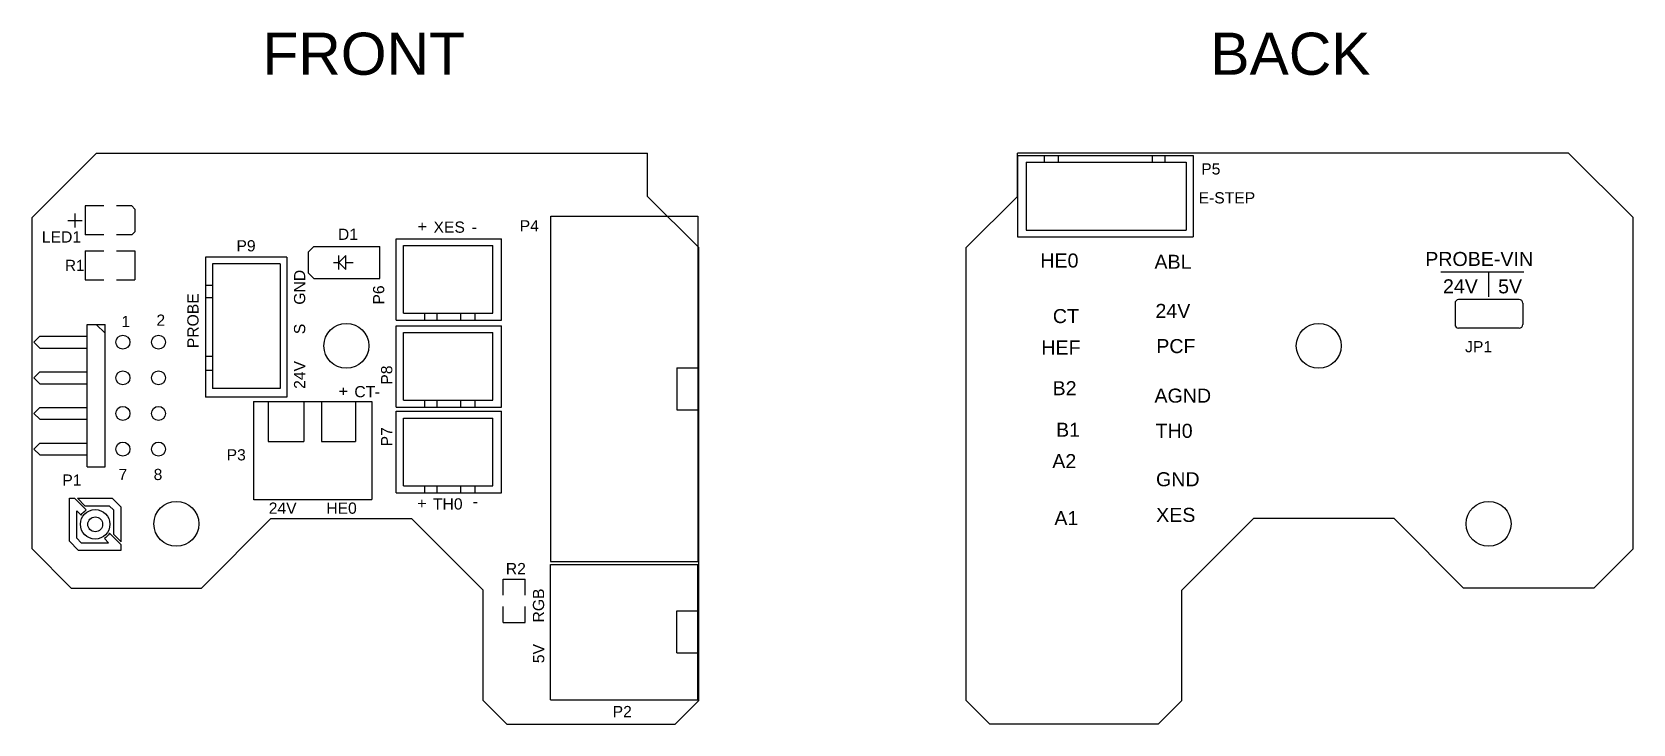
# Model space of a CAD drawing. Header units: millimetres. Extents: x 26 to 140, y 29 to 78.
import ezdxf

# ---------------------------------------------------------------- set-up
doc = ezdxf.new("R2010")
doc.units = ezdxf.units.MM
doc.styles.add('ARIAL', font='', dxfattribs={"height": 0.2})
doc.styles.add('PLAY', font='', dxfattribs={"height": 0.2})
doc.styles.get('ARIAL').set_extended_font_data('Arial')
doc.styles.get('PLAY').set_extended_font_data('Play')

msp = doc.modelspace()

# ---------------------------------------------------------------- linework, layer by layer
msp.add_line((132.2, 57.31), (127.88, 57.31))
for points in [[(26.26, 65.2), (30.84, 69.78)], [(30.84, 69.78), (70.1, 69.78)], [(70.1, 66.7), (70.1, 69.78)], [(96.46, 66.7), (96.46, 69.78)], [(135.72, 69.78), (96.46, 69.78)], [(96.47, 69.62), (96.47, 63.82)], [(96.47, 69.62), (108.97, 69.62)], [(98.36, 69.62), (98.36, 69.13)], [(99.37, 69.62), (99.37, 69.13)], [(106.06, 69.62), (106.06, 69.13)], [(106.95, 69.62), (106.95, 69.13)], [(108.97, 69.62), (108.97, 63.82)], [(140.31, 65.2), (135.72, 69.78)], [(97.09, 69.13), (97.09, 64.3)], [(97.09, 69.13), (108.47, 69.13)], [(108.47, 69.13), (108.47, 64.3)], [(70.1, 66.7), (73.76, 63.05)], [(96.46, 66.7), (92.81, 63.05)], [(26.26, 41.58), (26.26, 65.2)], [(29.32, 64.48), (29.32, 65.48)], [(31.37, 66.02), (30.05, 66.02)], [(30.05, 66.02), (30.05, 63.95)], [(33.36, 66.02), (32.27, 66.02)], [(33.59, 65.78), (33.36, 66.02)], [(33.59, 65.78), (33.59, 64.18)], [(63.2, 65.28), (63.2, 40.68)], [(63.21, 65.28), (73.7, 65.28)], [(73.7, 65.28), (73.7, 40.68)], [(140.31, 41.58), (140.31, 65.2)], [(28.82, 64.98), (29.82, 64.98)], [(31.37, 63.95), (30.05, 63.95)], [(33.37, 63.95), (32.27, 63.95)], [(33.59, 64.18), (33.37, 63.95)], [(97.09, 64.3), (108.47, 64.3)], [(30.05, 62.82), (31.37, 62.82)], [(30.05, 62.82), (30.05, 60.75)], [(32.27, 62.82), (33.59, 62.82)], [(33.59, 62.82), (33.59, 60.75)], [(45.95, 62.75), (46.33, 63.13)], [(45.95, 61.22), (45.95, 62.75)], [(46.33, 63.13), (51.03, 63.13)], [(51.03, 60.84), (51.03, 63.13)], [(52.21, 57.88), (52.21, 63.68)], [(52.21, 63.68), (59.71, 63.68)], [(52.71, 63.2), (59.09, 63.2)], [(52.71, 58.38), (52.71, 63.2)], [(59.09, 58.38), (59.09, 63.2)], [(59.71, 57.88), (59.71, 63.68)], [(73.76, 30.78), (73.76, 63.05)], [(92.81, 30.78), (92.81, 63.05)], [(96.47, 63.82), (108.97, 63.82)], [(44.42, 62.38), (38.62, 62.38)], [(38.62, 62.38), (38.62, 52.38)], [(39.12, 61.89), (39.12, 53.01)], [(43.94, 61.89), (39.12, 61.89)], [(43.94, 61.89), (43.94, 53.01)], [(44.42, 62.38), (44.42, 52.38)], [(47.73, 61.99), (48.11, 61.99)], [(48.11, 61.48), (48.11, 62.49)], [(48.11, 61.99), (48.62, 62.49)], [(48.11, 61.99), (48.62, 61.48)], [(48.62, 61.48), (48.62, 62.49)], [(48.62, 61.99), (49.13, 61.99)], [(30.05, 60.75), (31.37, 60.75)], [(32.27, 60.75), (33.59, 60.75)], [(45.95, 61.22), (46.33, 60.84)], [(46.33, 60.84), (51.03, 60.84)], [(132.54, 61.29), (126.63, 61.29)], [(130.04, 59.54), (130.04, 61.27)], [(39.12, 60.36), (38.62, 60.36)], [(39.12, 59.48), (38.62, 59.48)], [(132.2, 59.34), (127.88, 59.34)], [(52.71, 58.38), (59.09, 58.38)], [(54.23, 57.88), (54.23, 58.38)], [(55.12, 57.88), (55.12, 58.38)], [(56.8, 57.88), (56.8, 58.38)], [(57.82, 57.88), (57.82, 58.38)], [(127.63, 59.09), (127.63, 57.56)], [(132.46, 59.09), (132.46, 57.56)], [(30.19, 57.58), (31.46, 57.58)], [(30.19, 47.42), (30.19, 57.58)], [(30.83, 57.58), (31.46, 56.94)], [(31.46, 47.42), (31.46, 57.58)], [(52.21, 57.88), (59.71, 57.88)], [(52.21, 51.68), (52.21, 57.48)], [(52.21, 57.48), (59.71, 57.48)], [(59.71, 51.68), (59.71, 57.48)], [(26.38, 56.31), (26.81, 56.73)], [(26.38, 56.31), (26.81, 55.89)], [(26.81, 56.73), (30.19, 56.73)], [(26.81, 55.89), (30.19, 55.89)], [(52.71, 57), (59.09, 57)], [(52.71, 52.18), (52.71, 57)], [(59.09, 52.18), (59.09, 57)], [(39.12, 55.29), (38.62, 55.29)], [(26.38, 53.77), (26.81, 54.19)], [(26.38, 53.77), (26.81, 53.35)], [(26.81, 54.19), (30.19, 54.19)], [(39.12, 54.28), (38.62, 54.28)], [(72.2, 54.48), (72.2, 51.48)], [(72.2, 54.48), (73.7, 54.48)], [(26.81, 53.35), (30.19, 53.35)], [(43.94, 53.01), (39.12, 53.01)], [(26.38, 51.23), (26.81, 51.65)], [(26.81, 51.65), (30.19, 51.65)], [(44.42, 52.38), (38.62, 52.38)], [(42.04, 52.09), (46.89, 52.09)], [(42.04, 52.09), (42.04, 45.08)], [(43.08, 52.09), (43.08, 49.23)], [(45.63, 52.09), (45.63, 49.23)], [(46.89, 52.09), (49.3, 52.09)], [(46.89, 52.09), (46.89, 49.23)], [(49.3, 52.09), (49.3, 49.23)], [(49.3, 52.09), (50.47, 52.09)], [(50.47, 52.09), (50.47, 45.09)], [(52.21, 51.68), (59.71, 51.68)], [(52.21, 45.58), (52.21, 51.38)], [(52.21, 51.38), (59.71, 51.38)], [(52.71, 52.18), (59.09, 52.18)], [(54.23, 51.68), (54.23, 52.18)], [(55.12, 51.68), (55.12, 52.18)], [(56.8, 51.68), (56.8, 52.18)], [(57.82, 51.68), (57.82, 52.18)], [(59.71, 45.58), (59.71, 51.38)], [(72.2, 51.48), (73.7, 51.48)], [(26.38, 51.23), (26.81, 50.81)], [(26.81, 50.81), (30.19, 50.81)], [(52.71, 50.9), (59.09, 50.9)], [(52.71, 46.08), (52.71, 50.9)], [(59.09, 46.08), (59.09, 50.9)], [(26.38, 48.69), (26.81, 49.11)], [(26.81, 49.11), (30.19, 49.11)], [(43.08, 49.23), (45.63, 49.23)], [(46.89, 49.23), (49.3, 49.23)], [(26.38, 48.69), (26.81, 48.27)], [(26.81, 48.27), (30.19, 48.27)], [(30.19, 47.42), (31.46, 47.42)], [(52.71, 46.08), (59.09, 46.08)], [(54.23, 45.58), (54.23, 46.08)], [(55.12, 45.58), (55.12, 46.08)], [(56.8, 45.58), (56.8, 46.08)], [(57.82, 45.58), (57.82, 46.08)], [(28.92, 45.18), (29.29, 45.18)], [(28.92, 42.12), (28.92, 45.18)], [(29.29, 45.18), (30.12, 44.35)], [(29.5, 45.18), (31.97, 45.18)], [(29.5, 45.18), (30.02, 44.65)], [(30.02, 44.65), (31.76, 44.65)], [(31.76, 44.65), (32.08, 44.33)], [(31.97, 45.18), (32.6, 44.54)], [(32.6, 42.07), (32.6, 44.54)], [(42.05, 45.09), (50.47, 45.09)], [(52.21, 45.58), (59.71, 45.58)], [(29.44, 44.28), (29.75, 43.98)], [(29.44, 42.34), (29.44, 44.28)], [(32.08, 42.6), (32.08, 44.33)], [(38.32, 38.78), (43.28, 43.74)], [(43.28, 43.74), (53.29, 43.74)], [(53.29, 43.74), (58.39, 38.64)], [(113.28, 43.74), (108.18, 38.64)], [(123.29, 43.74), (113.28, 43.74)], [(128.24, 38.78), (123.29, 43.74)], [(29.44, 42.34), (29.77, 42.01)], [(31.41, 42.32), (31.71, 42.01)], [(31.78, 42.69), (32.6, 41.86)], [(32.08, 42.6), (32.6, 42.07)], [(26.26, 41.58), (29.05, 38.78)], [(28.92, 42.12), (29.55, 41.49)], [(29.55, 41.49), (32.6, 41.49)], [(29.77, 42.01), (31.71, 42.01)], [(32.6, 41.49), (32.6, 41.86)], [(140.31, 41.58), (137.51, 38.78)], [(63.2, 40.68), (73.7, 40.68)], [(63.2, 30.81), (63.2, 40.46)], [(63.2, 40.46), (73.7, 40.46)], [(73.7, 30.81), (73.7, 40.46)], [(29.05, 38.78), (38.32, 38.78)], [(59.82, 38.27), (59.82, 39.41)], [(59.82, 39.41), (61.4, 39.41)], [(61.4, 38.27), (61.4, 39.41)], [(137.51, 38.78), (128.24, 38.78)], [(58.39, 30.78), (58.39, 38.64)], [(108.18, 30.78), (108.18, 38.64)], [(59.82, 36.34), (59.82, 37.47)], [(61.4, 36.34), (61.4, 37.47)], [(72.2, 37.16), (73.7, 37.16)], [(72.2, 34.16), (72.2, 37.16)], [(59.82, 36.34), (61.4, 36.34)], [(72.2, 34.16), (73.7, 34.16)], [(63.2, 30.81), (73.7, 30.81)], [(58.39, 30.78), (60.08, 29.09)], [(72.07, 29.09), (73.76, 30.78)], [(94.5, 29.09), (92.81, 30.78)], [(108.18, 30.78), (106.49, 29.09)], [(60.08, 29.09), (72.07, 29.09)], [(106.49, 29.09), (94.5, 29.09)]]:
    msp.add_lwpolyline(points)
for points in [[(127.88, 59.34, 0.414214), (127.63, 59.09)], [(132.46, 59.09, 0.414214), (132.2, 59.34)], [(127.63, 57.56, 0.414214), (127.88, 57.31)], [(132.2, 57.31, 0.414214), (132.46, 57.56)], [(29.75, 43.98, -0.110067), (30.12, 44.35)], [(31.78, 42.69, -0.110067), (31.41, 42.32)]]:
    msp.add_lwpolyline(points, format="xyb")
for centre, radius in [((48.65, 56.05), 1.6), ((117.92, 56.05), 1.6), ((32.73, 56.31), 0.5), ((35.27, 56.31), 0.5), ((32.73, 53.77), 0.5), ((35.27, 53.77), 0.5), ((32.73, 51.23), 0.5), ((35.27, 51.23), 0.5), ((32.73, 48.69), 0.5), ((35.27, 48.69), 0.5), ((36.54, 43.36), 1.6), ((130.02, 43.36), 1.6), ((30.76, 43.33), 1.05), ((30.76, 43.33), 0.528)]:
    msp.add_circle(centre, radius)

# ---------------------------------------------------------------- texts
for s, height, style, p in [('FRONT', 3, 'ARIAL', (42.67, 75.37)), ('BACK', 3, 'ARIAL', (110.2, 75.37)), ('P5', 0.8, 'ARIAL', (109.55, 68.26)), ('E-STEP', 0.8, 'ARIAL', (109.36, 66.2)), ('LED1', 0.8, 'ARIAL', (26.96, 63.41)), ('D1', 0.8, 'ARIAL', (48.05, 63.6)), ('P4', 0.8, 'ARIAL', (61, 64.2)), ('P9', 0.8, 'ARIAL', (40.82, 62.78)), ('PROBE-VIN', 1, 'ARIAL', (125.51, 61.74)), ('R1', 0.8, 'PLAY', (28.62, 61.38)), ('HE0', 1, 'ARIAL', (98.09, 61.63)), ('ABL', 1, 'ARIAL', (106.22, 61.54)), ('24V', 1, 'ARIAL', (126.77, 59.79)), ('5V', 1, 'ARIAL', (130.7, 59.79)), ('CT', 1, 'ARIAL', (98.98, 57.67)), ('24V', 1, 'ARIAL', (106.29, 58.04)), ('HEF', 1, 'ARIAL', (98.16, 55.43)), ('PCF', 1, 'ARIAL', (106.35, 55.53)), ('JP1', 0.8, 'ARIAL', (128.35, 55.59)), ('B2', 1, 'ARIAL', (98.96, 52.53)), ('AGND', 1, 'ARIAL', (106.22, 52)), ('B1', 1, 'ARIAL', (99.21, 49.57)), ('TH0', 1, 'ARIAL', (106.3, 49.49)), ('P3', 0.8, 'ARIAL', (40.12, 47.88)), ('A2', 1, 'ARIAL', (98.94, 47.33)), ('P1', 0.8, 'ARIAL', (28.42, 46.08)), ('GND', 1, 'ARIAL', (106.33, 46.04)), ('XES', 1, 'ARIAL', (106.34, 43.5)), ('A1', 1, 'ARIAL', (99.09, 43.27)), ('R2', 0.8, 'ARIAL', (60.01, 39.77)), ('P2', 0.8, 'ARIAL', (67.62, 29.58))]:
    msp.add_text(s, height=height, dxfattribs=dict(style=style)).set_placement(p)
at = {"style": 'ARIAL'}
for s, rotation, p in [('+', 90, (54.44, 64.22)), ('XES', 360, (54.86, 64.11)), ('-', 360, (57.58, 64.11)), ('GND', 90, (45.72, 58.98)), ('PROBE', 90, (38.12, 55.88)), ('P6', 90, (51.35, 58.99)), ('1', 360, (32.62, 57.38)), ('2', 360, (35.12, 57.48)), ('S', 90, (45.72, 56.88)), ('24V', 90, (45.72, 52.98)), ('P8', 90, (51.92, 53.28)), ('+', 90, (48.82, 52.48)), ('CT', 360, (49.22, 52.38)), ('-', 360, (50.67, 52.38)), ('P7', 90, (51.92, 48.88)), ('7', 360, (32.42, 46.48)), ('8', 360, (34.92, 46.48)), ('24V', 360, (43.12, 44.08)), ('HE0', 360, (47.22, 44.08)), ('+', 90, (54.42, 44.48)), ('TH0', 360, (54.82, 44.38)), ('-', 180, (58.02, 45.18)), ('RGB', 90, (62.74, 36.33)), ('5V', 90, (62.75, 33.43))]:
    msp.add_text(s, height=0.8, rotation=rotation, dxfattribs=at).set_placement(p)

doc.saveas('drawing.dxf')
